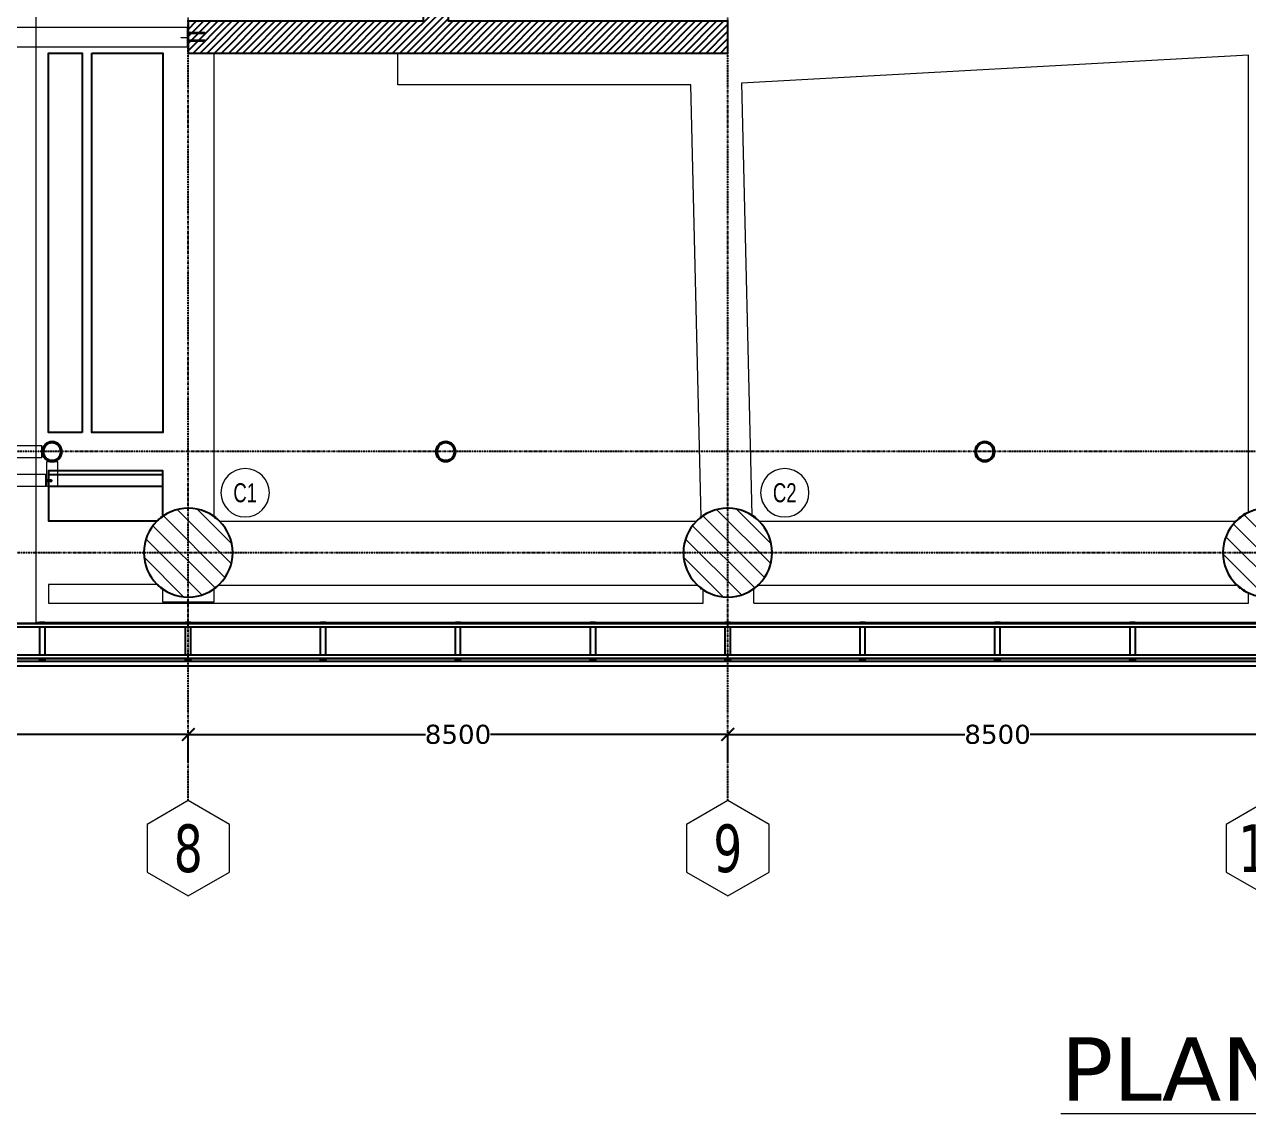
# Model space of a CAD drawing. Header units: millimetres. Extents: x -13767 to 81767, y -11242 to 31862.
# Drawn here: x 5920 to 25203, y -8835 to 8320 of the extents above; entities that cross this region are included whole.
import ezdxf
from ezdxf.enums import TextEntityAlignment as Align

# ---------------------------------------------------------------- set-up
doc = ezdxf.new("R2010")
doc.units = ezdxf.units.MM
doc.header["$LTSCALE"] = 0.95
doc.linetypes.add('DXK_LINE_DOT3', pattern=[5.9187, 2.979, -0.9799, 0.9799, -0.9799])
for name, color, linetype, lineweight in [('0-1', 250, 'Continuous', 5), ('E_B_PLACA-1', 10, 'Continuous', 25), ('E_B_PLACA-2', 31, 'Continuous', 25), ('E_COLUMNAS', 1, 'Continuous', 18), ('E_COLUMNAS-2', 1, 'Continuous', 25), ('E_COLUMNAS-4', 1, 'Continuous', 35), ('E_TEXTO', 3, 'Continuous', 9), ('E_VIGAS', 5, 'Continuous', 9), ('E_VIGAS-1', 6, 'Continuous', 25), ('E_VIGAS-2', 10, 'Continuous', 25), ('HCB-TEXT-H1', 6, 'Continuous', 18), ('HCB_EJES', 1, 'DXK_LINE_DOT3', 9), ('HCB_VIGAS', 4, 'Continuous', 15), ('S-COLS-HDLN-1', 1, 'Continuous', 35)]:
    doc.layers.add(name, color=color, linetype=linetype, lineweight=lineweight)
for name, color, linetype in [('COTAS', 8, 'Continuous'), ('HCB-ACH_PANT', 253, 'Continuous'), ('HCB-EJES', 1, 'Continuous'), ('HCB-PLATINAS', 5, 'Continuous'), ('HCB-ROTULOS', 2, 'Continuous'), ('HCB_PANTALLAS', 6, 'Continuous'), ('P-PLATINA', 6, 'Continuous')]:
    doc.layers.add(name, color=color, linetype=linetype)
doc.styles.add('Arial Narrow', font='', dxfattribs={"width": 0.85, "height": 0.3})
doc.styles.add('VERDANA', font='verdana.ttf')
doc.styles.get('Arial Narrow').set_extended_font_data('Arial Narrow')
doc.dimstyles.new('1.125', dxfattribs={"dimscale": 0, "dimtxt": 300, "dimasz": 200, "dimexe": 4, "dimexo": 4, "dimgap": 15, "dimtad": 0, "dimdec": 0, "dimzin": 4, "dimdsep": 46, "dimtxsty": 'VERDANA', "dimblk": 'ARCHTICK', "dimcen": -10, "dimclrd": 256, "dimclrt": 3, "dimadec": 0, "dimazin": 0, "dimtfac": 1, "dimtdec": 0, "dimtmove": 2, "dimatfit": 0, "dimldrblk": 'OBLIQUE', "dimfxl": 0.05, "dimtolj": 1, "dimtzin": 0, "dimarcsym": 0})

# ---------------------------------------------------------------- blocks, each defined once
blk = doc.blocks.new('EST_SFM_VIGA-METALICA-SECCION-C - EST_SFM_VIGA-METALICA-UPN100-1527742-_26_00m_N_E_-NIVEL-7 DOC')
at = {"layer": 'E_VIGAS-2'}
for p, q in [((29.794, 0.018), (-30.577, 0.018)), ((-30.577, -0.032), (29.794, -0.032))]:
    blk.add_line(p, q, dxfattribs=at)
blk = doc.blocks.new('EST_SFM_VIGA-METALICA-SECCION-C - EST_SFM_VIGA-METALICA-UPN100-1527772-_26_00m_N_E_-NIVEL-7 DOC')
at = {"layer": 'E_VIGAS-2'}
for p, q in [((34.942, 0.032), (-34.929, 0.032)), ((-34.929, -0.018), (34.942, -0.018))]:
    blk.add_line(p, q, dxfattribs=at)
blk = doc.blocks.new('EST_SFM_VIGA-METALICA-SECCION-C - EST_SFM_VIGA-METALICA-UPN160-1608463-_26_00m_N_E_-NIVEL-7 DOC')
at = {"layer": 'E_VIGAS-1'}
for p, q in [((30.104, 0.047), (-30.267, 0.047)), ((-30.272, -0.018), (30.11, -0.018))]:
    blk.add_line(p, q, dxfattribs=at)
blk = doc.blocks.new('DCTIB_CNI_EST_MOD-1A-FAC_0001_rvt-1-_26_00m_N_E_-NIVEL-7 DOC')
at = {"layer": 'E_B_PLACA-1'}
for p, q in [((-70.348, 139.545), (-9.976, 139.545)), ((-5.177, 138.995), (-75.147, 138.995))]:
    blk.add_line(p, q, dxfattribs=at)
at = {"layer": 'E_B_PLACA-2'}
for p, q in [((-9.976, 139.545), (-70.348, 139.545)), ((-75.147, 138.995), (-5.177, 138.995))]:
    blk.add_line(p, q, dxfattribs=at)
at = {"layer": 'E_VIGAS-1'}
for p, q in [((-68.003, 139.567), (-67.921, 139.567)), ((-68.003, 139.567), (-68.003, 139.545)), ((-67.921, 139.567), (-67.921, 139.545)), ((-65.703, 139.567), (-65.621, 139.567)), ((-65.703, 139.545), (-65.703, 139.567)), ((-65.621, 139.545), (-65.621, 139.567)), ((-63.578, 139.567), (-63.496, 139.567)), ((-63.578, 139.545), (-63.578, 139.567)), ((-63.496, 139.545), (-63.496, 139.567)), ((-61.453, 139.567), (-61.371, 139.567)), ((-61.453, 139.545), (-61.453, 139.567)), ((-61.371, 139.545), (-61.371, 139.567)), ((-59.328, 139.567), (-59.246, 139.567)), ((-59.328, 139.567), (-59.328, 139.545)), ((-59.246, 139.567), (-59.246, 139.545)), ((-57.203, 139.567), (-57.121, 139.567)), ((-57.203, 139.545), (-57.203, 139.567)), ((-57.121, 139.545), (-57.121, 139.567)), ((-55.078, 139.567), (-54.996, 139.567)), ((-55.078, 139.545), (-55.078, 139.567)), ((-54.996, 139.545), (-54.996, 139.567)), ((-52.953, 139.567), (-52.871, 139.567)), ((-52.953, 139.545), (-52.953, 139.567)), ((-52.871, 139.545), (-52.871, 139.567)), ((-50.828, 139.567), (-50.746, 139.567)), ((-50.828, 139.567), (-50.828, 139.545)), ((-50.746, 139.567), (-50.746, 139.545)), ((-68.003, 138.995), (-68.003, 138.967)), ((-68.003, 138.967), (-67.921, 138.967)), ((-68.003, 138.966), (-68.003, 138.967)), ((-67.975, 138.966), (-68.003, 138.966)), ((-67.965, 138.961), (-67.965, 138.966)), ((-67.965, 138.947), (-67.965, 138.961)), ((-67.96, 138.966), (-67.96, 138.961)), ((-67.96, 138.961), (-67.96, 138.947)), ((-67.921, 138.966), (-67.949, 138.966)), ((-67.921, 138.995), (-67.921, 138.967)), ((-67.921, 138.967), (-67.921, 138.966)), ((-65.703, 138.967), (-65.703, 138.995)), ((-65.703, 138.966), (-65.703, 138.967)), ((-65.703, 138.967), (-65.621, 138.967)), ((-65.675, 138.966), (-65.703, 138.966)), ((-65.665, 138.961), (-65.665, 138.966)), ((-65.665, 138.947), (-65.665, 138.961)), ((-65.66, 138.966), (-65.66, 138.961)), ((-65.66, 138.961), (-65.66, 138.947)), ((-65.621, 138.966), (-65.649, 138.966)), ((-65.621, 138.967), (-65.621, 138.995)), ((-65.621, 138.967), (-65.621, 138.966)), ((-63.578, 138.967), (-63.578, 138.995)), ((-63.578, 138.966), (-63.578, 138.967)), ((-63.578, 138.967), (-63.496, 138.967)), ((-63.55, 138.966), (-63.578, 138.966)), ((-63.54, 138.961), (-63.54, 138.966)), ((-63.54, 138.947), (-63.54, 138.961)), ((-63.535, 138.966), (-63.535, 138.961)), ((-63.535, 138.961), (-63.535, 138.947)), ((-63.496, 138.966), (-63.524, 138.966)), ((-63.496, 138.967), (-63.496, 138.995)), ((-63.496, 138.967), (-63.496, 138.966)), ((-61.453, 138.967), (-61.453, 138.995)), ((-61.453, 138.966), (-61.453, 138.967)), ((-61.453, 138.967), (-61.371, 138.967)), ((-61.425, 138.966), (-61.453, 138.966)), ((-61.415, 138.961), (-61.415, 138.966)), ((-61.415, 138.947), (-61.415, 138.961)), ((-61.41, 138.966), (-61.41, 138.961)), ((-61.41, 138.961), (-61.41, 138.947)), ((-61.371, 138.966), (-61.399, 138.966)), ((-61.371, 138.967), (-61.371, 138.995)), ((-61.371, 138.967), (-61.371, 138.966)), ((-59.328, 138.995), (-59.328, 138.967)), ((-59.328, 138.967), (-59.246, 138.967)), ((-59.328, 138.966), (-59.328, 138.967)), ((-59.3, 138.966), (-59.328, 138.966)), ((-59.29, 138.961), (-59.29, 138.966)), ((-59.29, 138.947), (-59.29, 138.961)), ((-59.285, 138.966), (-59.285, 138.961)), ((-59.285, 138.961), (-59.285, 138.947)), ((-59.246, 138.966), (-59.274, 138.966)), ((-59.246, 138.995), (-59.246, 138.967)), ((-59.246, 138.967), (-59.246, 138.966)), ((-57.203, 138.967), (-57.203, 138.995)), ((-57.203, 138.966), (-57.203, 138.967)), ((-57.203, 138.967), (-57.121, 138.967)), ((-57.176, 138.966), (-57.203, 138.966)), ((-57.165, 138.961), (-57.165, 138.966)), ((-57.165, 138.947), (-57.165, 138.961)), ((-57.16, 138.966), (-57.16, 138.961)), ((-57.16, 138.961), (-57.16, 138.947)), ((-57.121, 138.966), (-57.149, 138.966)), ((-57.121, 138.967), (-57.121, 138.995)), ((-57.121, 138.967), (-57.121, 138.966)), ((-55.078, 138.967), (-55.078, 138.995)), ((-55.078, 138.966), (-55.078, 138.967)), ((-55.078, 138.967), (-54.996, 138.967)), ((-55.05, 138.966), (-55.078, 138.966)), ((-55.04, 138.961), (-55.04, 138.966)), ((-55.04, 138.947), (-55.04, 138.961)), ((-55.035, 138.966), (-55.035, 138.961)), ((-55.035, 138.961), (-55.035, 138.947)), ((-54.996, 138.966), (-55.024, 138.966)), ((-54.996, 138.967), (-54.996, 138.995)), ((-54.996, 138.967), (-54.996, 138.966)), ((-52.953, 138.967), (-52.953, 138.995)), ((-52.953, 138.966), (-52.953, 138.967)), ((-52.953, 138.967), (-52.871, 138.967)), ((-52.925, 138.966), (-52.953, 138.966)), ((-52.915, 138.961), (-52.915, 138.966)), ((-52.915, 138.947), (-52.915, 138.961)), ((-52.91, 138.966), (-52.91, 138.961)), ((-52.91, 138.961), (-52.91, 138.947)), ((-52.871, 138.966), (-52.899, 138.966)), ((-52.871, 138.967), (-52.871, 138.995)), ((-52.871, 138.967), (-52.871, 138.966)), ((-50.828, 138.995), (-50.828, 138.967)), ((-50.828, 138.967), (-50.746, 138.967)), ((-50.828, 138.966), (-50.828, 138.967)), ((-50.8, 138.966), (-50.828, 138.966)), ((-50.79, 138.961), (-50.79, 138.966)), ((-50.79, 138.947), (-50.79, 138.961)), ((-50.785, 138.966), (-50.785, 138.961)), ((-50.785, 138.961), (-50.785, 138.947)), ((-50.746, 138.966), (-50.774, 138.966)), ((-50.746, 138.995), (-50.746, 138.967)), ((-50.746, 138.967), (-50.746, 138.966))]:
    blk.add_line(p, q, dxfattribs=at)
for points, knots in [([(-67.965, 138.961), (-67.965, 138.962), (-67.965, 138.963), (-67.967, 138.965), (-67.968, 138.965), (-67.97, 138.966), (-67.971, 138.966), (-67.972, 138.966), (-67.974, 138.966), (-67.975, 138.966)], [0, 0, 0, 0, 0.285714, 0.428571, 0.571429, 0.678571, 0.732143, 0.785714, 1, 1, 1, 1]), ([(-67.975, 138.966), (-67.974, 138.966), (-67.973, 138.966), (-67.97, 138.966), (-67.968, 138.965), (-67.966, 138.964), (-67.965, 138.963), (-67.965, 138.962), (-67.965, 138.961)], [0, 0, 0, 0, 0.142857, 0.285714, 0.428571, 0.571429, 0.785714, 1, 1, 1, 1]), ([(-67.96, 138.961), (-67.96, 138.962), (-67.959, 138.963), (-67.958, 138.965), (-67.956, 138.965), (-67.955, 138.966), (-67.954, 138.966), (-67.952, 138.966), (-67.95, 138.966), (-67.949, 138.966)], [0, 0, 0, 0, 0.285714, 0.428571, 0.571429, 0.678571, 0.732143, 0.785714, 1, 1, 1, 1]), ([(-67.949, 138.966), (-67.95, 138.966), (-67.951, 138.966), (-67.954, 138.966), (-67.956, 138.965), (-67.958, 138.964), (-67.959, 138.963), (-67.96, 138.962), (-67.96, 138.961)], [0, 0, 0, 0, 0.142857, 0.285714, 0.428571, 0.571429, 0.785714, 1, 1, 1, 1]), ([(-65.675, 138.966), (-65.674, 138.966), (-65.673, 138.966), (-65.67, 138.966), (-65.668, 138.965), (-65.666, 138.964), (-65.665, 138.963), (-65.665, 138.962), (-65.665, 138.961)], [0, 0, 0, 0, 0.142857, 0.285714, 0.428571, 0.571429, 0.785714, 1, 1, 1, 1]), ([(-65.665, 138.961), (-65.665, 138.962), (-65.665, 138.963), (-65.667, 138.965), (-65.668, 138.965), (-65.67, 138.966), (-65.671, 138.966), (-65.672, 138.966), (-65.674, 138.966), (-65.675, 138.966)], [0, 0, 0, 0, 0.285714, 0.428571, 0.571429, 0.678571, 0.732143, 0.785714, 1, 1, 1, 1]), ([(-65.649, 138.966), (-65.65, 138.966), (-65.651, 138.966), (-65.654, 138.966), (-65.656, 138.965), (-65.658, 138.964), (-65.659, 138.963), (-65.66, 138.962), (-65.66, 138.961)], [0, 0, 0, 0, 0.142857, 0.285714, 0.428571, 0.571429, 0.785714, 1, 1, 1, 1]), ([(-65.66, 138.961), (-65.66, 138.962), (-65.659, 138.963), (-65.658, 138.965), (-65.656, 138.965), (-65.655, 138.966), (-65.654, 138.966), (-65.652, 138.966), (-65.65, 138.966), (-65.649, 138.966)], [0, 0, 0, 0, 0.285714, 0.428571, 0.571429, 0.678571, 0.732143, 0.785714, 1, 1, 1, 1]), ([(-63.55, 138.966), (-63.549, 138.966), (-63.548, 138.966), (-63.545, 138.966), (-63.543, 138.965), (-63.541, 138.964), (-63.54, 138.963), (-63.54, 138.962), (-63.54, 138.961)], [0, 0, 0, 0, 0.142857, 0.285714, 0.428571, 0.571429, 0.785714, 1, 1, 1, 1]), ([(-63.54, 138.961), (-63.54, 138.962), (-63.54, 138.963), (-63.542, 138.965), (-63.543, 138.965), (-63.545, 138.966), (-63.546, 138.966), (-63.547, 138.966), (-63.549, 138.966), (-63.55, 138.966)], [0, 0, 0, 0, 0.285714, 0.428571, 0.571429, 0.678571, 0.732143, 0.785714, 1, 1, 1, 1]), ([(-63.524, 138.966), (-63.525, 138.966), (-63.526, 138.966), (-63.529, 138.966), (-63.531, 138.965), (-63.533, 138.964), (-63.534, 138.963), (-63.535, 138.962), (-63.535, 138.961)], [0, 0, 0, 0, 0.142857, 0.285714, 0.428571, 0.571429, 0.785714, 1, 1, 1, 1]), ([(-63.535, 138.961), (-63.535, 138.962), (-63.534, 138.963), (-63.533, 138.965), (-63.531, 138.965), (-63.53, 138.966), (-63.529, 138.966), (-63.527, 138.966), (-63.525, 138.966), (-63.524, 138.966)], [0, 0, 0, 0, 0.285714, 0.428571, 0.571429, 0.678571, 0.732143, 0.785714, 1, 1, 1, 1]), ([(-61.425, 138.966), (-61.424, 138.966), (-61.423, 138.966), (-61.42, 138.966), (-61.418, 138.965), (-61.416, 138.964), (-61.415, 138.963), (-61.415, 138.962), (-61.415, 138.961)], [0, 0, 0, 0, 0.142857, 0.285714, 0.428571, 0.571429, 0.785714, 1, 1, 1, 1]), ([(-61.415, 138.961), (-61.415, 138.962), (-61.415, 138.963), (-61.417, 138.965), (-61.418, 138.965), (-61.42, 138.966), (-61.421, 138.966), (-61.422, 138.966), (-61.424, 138.966), (-61.425, 138.966)], [0, 0, 0, 0, 0.285714, 0.428571, 0.571429, 0.678571, 0.732143, 0.785714, 1, 1, 1, 1]), ([(-61.399, 138.966), (-61.4, 138.966), (-61.401, 138.966), (-61.404, 138.966), (-61.406, 138.965), (-61.408, 138.964), (-61.409, 138.963), (-61.41, 138.962), (-61.41, 138.961)], [0, 0, 0, 0, 0.142857, 0.285714, 0.428571, 0.571429, 0.785714, 1, 1, 1, 1]), ([(-61.41, 138.961), (-61.41, 138.962), (-61.409, 138.963), (-61.408, 138.965), (-61.406, 138.965), (-61.405, 138.966), (-61.404, 138.966), (-61.402, 138.966), (-61.4, 138.966), (-61.399, 138.966)], [0, 0, 0, 0, 0.285714, 0.428571, 0.571429, 0.678571, 0.732143, 0.785714, 1, 1, 1, 1]), ([(-59.29, 138.961), (-59.29, 138.962), (-59.29, 138.963), (-59.292, 138.965), (-59.293, 138.965), (-59.295, 138.966), (-59.296, 138.966), (-59.297, 138.966), (-59.299, 138.966), (-59.3, 138.966)], [0, 0, 0, 0, 0.285714, 0.428571, 0.571429, 0.678571, 0.732143, 0.785714, 1, 1, 1, 1]), ([(-59.3, 138.966), (-59.299, 138.966), (-59.298, 138.966), (-59.295, 138.966), (-59.293, 138.965), (-59.291, 138.964), (-59.29, 138.963), (-59.29, 138.962), (-59.29, 138.961)], [0, 0, 0, 0, 0.142857, 0.285714, 0.428571, 0.571429, 0.785714, 1, 1, 1, 1]), ([(-59.285, 138.961), (-59.285, 138.962), (-59.284, 138.963), (-59.283, 138.965), (-59.281, 138.965), (-59.28, 138.966), (-59.279, 138.966), (-59.277, 138.966), (-59.275, 138.966), (-59.274, 138.966)], [0, 0, 0, 0, 0.285714, 0.428571, 0.571429, 0.678571, 0.732143, 0.785714, 1, 1, 1, 1]), ([(-59.274, 138.966), (-59.275, 138.966), (-59.276, 138.966), (-59.279, 138.966), (-59.281, 138.965), (-59.283, 138.964), (-59.284, 138.963), (-59.285, 138.962), (-59.285, 138.961)], [0, 0, 0, 0, 0.142857, 0.285714, 0.428571, 0.571429, 0.785714, 1, 1, 1, 1]), ([(-57.176, 138.966), (-57.175, 138.966), (-57.173, 138.966), (-57.171, 138.966), (-57.168, 138.965), (-57.167, 138.964), (-57.165, 138.963), (-57.165, 138.962), (-57.165, 138.961)], [0, 0, 0, 0, 0.142857, 0.285714, 0.428571, 0.571429, 0.785714, 1, 1, 1, 1]), ([(-57.165, 138.961), (-57.165, 138.962), (-57.165, 138.963), (-57.167, 138.965), (-57.168, 138.965), (-57.17, 138.966), (-57.171, 138.966), (-57.173, 138.966), (-57.174, 138.966), (-57.176, 138.966)], [0, 0, 0, 0, 0.285714, 0.428571, 0.571429, 0.678571, 0.732143, 0.785714, 1, 1, 1, 1]), ([(-57.149, 138.966), (-57.15, 138.966), (-57.152, 138.966), (-57.154, 138.966), (-57.156, 138.965), (-57.158, 138.964), (-57.16, 138.963), (-57.16, 138.962), (-57.16, 138.961)], [0, 0, 0, 0, 0.142857, 0.285714, 0.428571, 0.571429, 0.785714, 1, 1, 1, 1]), ([(-57.16, 138.961), (-57.16, 138.962), (-57.159, 138.963), (-57.158, 138.965), (-57.156, 138.965), (-57.155, 138.966), (-57.154, 138.966), (-57.152, 138.966), (-57.15, 138.966), (-57.149, 138.966)], [0, 0, 0, 0, 0.285714, 0.428571, 0.571429, 0.678571, 0.732143, 0.785714, 1, 1, 1, 1]), ([(-55.05, 138.966), (-55.049, 138.966), (-55.048, 138.966), (-55.045, 138.966), (-55.043, 138.965), (-55.041, 138.964), (-55.04, 138.963), (-55.04, 138.962), (-55.04, 138.961)], [0, 0, 0, 0, 0.142857, 0.285714, 0.428571, 0.571429, 0.785714, 1, 1, 1, 1]), ([(-55.04, 138.961), (-55.04, 138.962), (-55.04, 138.963), (-55.042, 138.965), (-55.043, 138.965), (-55.045, 138.966), (-55.046, 138.966), (-55.047, 138.966), (-55.049, 138.966), (-55.05, 138.966)], [0, 0, 0, 0, 0.285714, 0.428571, 0.571429, 0.678571, 0.732143, 0.785714, 1, 1, 1, 1]), ([(-55.024, 138.966), (-55.025, 138.966), (-55.026, 138.966), (-55.029, 138.966), (-55.031, 138.965), (-55.033, 138.964), (-55.034, 138.963), (-55.035, 138.962), (-55.035, 138.961)], [0, 0, 0, 0, 0.142857, 0.285714, 0.428571, 0.571429, 0.785714, 1, 1, 1, 1]), ([(-55.035, 138.961), (-55.035, 138.962), (-55.034, 138.963), (-55.033, 138.965), (-55.031, 138.965), (-55.03, 138.966), (-55.029, 138.966), (-55.027, 138.966), (-55.025, 138.966), (-55.024, 138.966)], [0, 0, 0, 0, 0.285714, 0.428571, 0.571429, 0.678571, 0.732143, 0.785714, 1, 1, 1, 1]), ([(-52.925, 138.966), (-52.924, 138.966), (-52.923, 138.966), (-52.92, 138.966), (-52.918, 138.965), (-52.916, 138.964), (-52.915, 138.963), (-52.915, 138.962), (-52.915, 138.961)], [0, 0, 0, 0, 0.142857, 0.285714, 0.428571, 0.571429, 0.785714, 1, 1, 1, 1]), ([(-52.915, 138.961), (-52.915, 138.962), (-52.915, 138.963), (-52.917, 138.965), (-52.918, 138.965), (-52.92, 138.966), (-52.921, 138.966), (-52.922, 138.966), (-52.924, 138.966), (-52.925, 138.966)], [0, 0, 0, 0, 0.285714, 0.428571, 0.571429, 0.678571, 0.732143, 0.785714, 1, 1, 1, 1]), ([(-52.899, 138.966), (-52.9, 138.966), (-52.901, 138.966), (-52.904, 138.966), (-52.906, 138.965), (-52.908, 138.964), (-52.909, 138.963), (-52.91, 138.962), (-52.91, 138.961)], [0, 0, 0, 0, 0.142857, 0.285714, 0.428571, 0.571429, 0.785714, 1, 1, 1, 1]), ([(-52.91, 138.961), (-52.91, 138.962), (-52.909, 138.963), (-52.908, 138.965), (-52.906, 138.965), (-52.905, 138.966), (-52.904, 138.966), (-52.902, 138.966), (-52.9, 138.966), (-52.899, 138.966)], [0, 0, 0, 0, 0.285714, 0.428571, 0.571429, 0.678571, 0.732143, 0.785714, 1, 1, 1, 1]), ([(-50.79, 138.961), (-50.79, 138.962), (-50.79, 138.963), (-50.792, 138.965), (-50.793, 138.965), (-50.795, 138.966), (-50.796, 138.966), (-50.797, 138.966), (-50.799, 138.966), (-50.8, 138.966)], [0, 0, 0, 0, 0.285714, 0.428571, 0.571429, 0.678571, 0.732143, 0.785714, 1, 1, 1, 1]), ([(-50.8, 138.966), (-50.799, 138.966), (-50.798, 138.966), (-50.795, 138.966), (-50.793, 138.965), (-50.791, 138.964), (-50.79, 138.963), (-50.79, 138.962), (-50.79, 138.961)], [0, 0, 0, 0, 0.142857, 0.285714, 0.428571, 0.571429, 0.785714, 1, 1, 1, 1]), ([(-50.785, 138.961), (-50.785, 138.962), (-50.784, 138.963), (-50.783, 138.965), (-50.781, 138.965), (-50.78, 138.966), (-50.779, 138.966), (-50.777, 138.966), (-50.775, 138.966), (-50.774, 138.966)], [0, 0, 0, 0, 0.285714, 0.428571, 0.571429, 0.678571, 0.732143, 0.785714, 1, 1, 1, 1]), ([(-50.774, 138.966), (-50.775, 138.966), (-50.776, 138.966), (-50.779, 138.966), (-50.781, 138.965), (-50.783, 138.964), (-50.784, 138.963), (-50.785, 138.962), (-50.785, 138.961)], [0, 0, 0, 0, 0.142857, 0.285714, 0.428571, 0.571429, 0.785714, 1, 1, 1, 1])]:
    blk.add_open_spline(points, degree=3, knots=knots, dxfattribs=at)
at = {"layer": 'E_VIGAS-2'}
for p, q in [((-68.003, 139.495), (-68.003, 139.045)), ((-67.921, 139.495), (-67.921, 139.045)), ((-65.703, 139.045), (-65.703, 139.495)), ((-65.621, 139.045), (-65.621, 139.495)), ((-63.578, 139.045), (-63.578, 139.495)), ((-63.496, 139.045), (-63.496, 139.495)), ((-61.453, 139.045), (-61.453, 139.495)), ((-61.371, 139.045), (-61.371, 139.495)), ((-59.328, 139.495), (-59.328, 139.045)), ((-59.246, 139.495), (-59.246, 139.045)), ((-57.203, 139.045), (-57.203, 139.495)), ((-57.121, 139.045), (-57.121, 139.495)), ((-55.078, 139.045), (-55.078, 139.495)), ((-54.996, 139.045), (-54.996, 139.495)), ((-52.953, 139.045), (-52.953, 139.495)), ((-52.871, 139.045), (-52.871, 139.495)), ((-50.828, 139.495), (-50.828, 139.045)), ((-50.746, 139.495), (-50.746, 139.045))]:
    blk.add_line(p, q, dxfattribs=at)
at = {"layer": 'E_VIGAS-1'}
for name, p in [('EST_SFM_VIGA-METALICA-SECCION-C - EST_SFM_VIGA-METALICA-UPN100-1527742-_26_00m_N_E_-NIVEL-7 DOC', (-39.77, 139.527)), ('EST_SFM_VIGA-METALICA-SECCION-C - EST_SFM_VIGA-METALICA-UPN100-1527772-_26_00m_N_E_-NIVEL-7 DOC', (-40.169, 139.013)), ('EST_SFM_VIGA-METALICA-SECCION-C - EST_SFM_VIGA-METALICA-UPN160-1608463-_26_00m_N_E_-NIVEL-7 DOC', (-40.081, 138.9))]:
    blk.add_blockref(name, p, dxfattribs=at)
blk = doc.blocks.new('EST_SCM_COLUMNA-SECCION-CIRCULAR - EST_SCM_COLUMNA-CONCRETO-CIRCULAR_Ø_140cm-1247706-_26_00m_N_E_-NIVEL-7 DOC')
at = {"layer": 'E_COLUMNAS'}
h = blk.add_hatch(dxfattribs=at)
h.set_pattern_fill('FP_4', color=256, style=0, pattern_type=2)
h.set_pattern_definition([(135, (65.662, -140.662), (-0.15909903, -0.15909903), [])])
h.paths.add_polyline_path([(0, -0.7), (0.091, -0.694), (0.181, -0.676), (0.268, -0.647), (0.35, -0.606), (0.426, -0.555), (0.495, -0.495), (0.555, -0.426), (0.606, -0.35), (0.647, -0.268), (0.676, -0.181), (0.694, -0.09), (0.7, 0), (0.694, 0.091), (0.675, 0.185), (0.645, 0.271), (0.603, 0.354), (0.551, 0.431), (0.489, 0.5), (0.426, 0.555), (0.339, 0.612), (0.255, 0.651), (0.169, 0.679), (0.079, 0.695), (0, 0.7), (-0.091, 0.694), (-0.181, 0.676), (-0.268, 0.647), (-0.35, 0.606), (-0.426, 0.555), (-0.495, 0.495), (-0.555, 0.426), (-0.606, 0.35), (-0.647, 0.268), (-0.676, 0.181), (-0.694, 0.091), (-0.7, 0), (-0.694, -0.093), (-0.675, -0.183), (-0.645, -0.271), (-0.603, -0.354), (-0.551, -0.431), (-0.489, -0.5), (-0.426, -0.555), (-0.35, -0.606), (-0.255, -0.651), (-0.169, -0.679), (-0.091, -0.694)])
at = {"layer": 'E_COLUMNAS-2'}
for start, end in [(360, 180), (180, 360)]:
    blk.add_arc((0, 0), 0.7, start, end, dxfattribs=at)
blk = doc.blocks.new('EST_SCM_COLUMNA-SECCION-CIRCULAR - EST_SCM_COLUMNA-CONCRETO-CIRCULAR_Ø_140cm-V9-_26_00m_N_E_-NIVEL-7 DOC')
at = {"layer": 'E_COLUMNAS'}
h = blk.add_hatch(dxfattribs=at)
h.set_pattern_fill('FP_6', color=256, style=0, pattern_type=2)
h.set_pattern_definition([(135, (48.662, -140.662), (-0.15909903, -0.15909903), [])])
h.paths.add_polyline_path([(0, -0.7), (0.091, -0.694), (0.181, -0.676), (0.268, -0.647), (0.35, -0.606), (0.426, -0.555), (0.495, -0.495), (0.555, -0.426), (0.606, -0.35), (0.647, -0.268), (0.676, -0.181), (0.694, -0.09), (0.7, 0), (0.694, 0.091), (0.675, 0.183), (0.645, 0.271), (0.603, 0.354), (0.551, 0.431), (0.485, 0.503), (0.426, 0.555), (0.339, 0.612), (0.259, 0.65), (0.169, 0.679), (0.079, 0.695), (0, 0.7), (-0.091, 0.694), (-0.181, 0.676), (-0.268, 0.647), (-0.35, 0.606), (-0.426, 0.555), (-0.495, 0.495), (-0.555, 0.426), (-0.606, 0.35), (-0.647, 0.268), (-0.676, 0.181), (-0.694, 0.091), (-0.7, 0), (-0.694, -0.093), (-0.675, -0.183), (-0.645, -0.271), (-0.603, -0.354), (-0.551, -0.431), (-0.485, -0.503), (-0.426, -0.555), (-0.347, -0.608), (-0.265, -0.648), (-0.179, -0.677), (-0.091, -0.694)])
at = {"layer": 'E_COLUMNAS-2'}
for start, end in [(360, 180), (180, 360)]:
    blk.add_arc((0, 0), 0.7, start, end, dxfattribs=at)
blk = doc.blocks.new('EST_SCM_COLUMNA-METALICA-SECCION-CIRCULAR - EST_SCM_COLUMNA-TUBULAR-CIRCULAR_PTEØ_12__e_10_3mm-2692969-_26_00m_N_E_-NIVEL-7 DOC')
at = {"layer": 'S-COLS-HDLN-1'}
for radius, start, end in [(0.152, 0, 180), (0.152, 180, 0), (0.142, 0, 180), (0.142, 180, 0)]:
    blk.add_arc((0, 0), radius, start, end, dxfattribs=at)
blk = doc.blocks.new('_ArchTick')
at = {"color": 0, "linetype": 'ByBlock', "const_width": 0.15}
blk.add_lwpolyline([(-0.5, -0.5), (0.5, 0.5)], dxfattribs=at)
blk = doc.blocks.new('*D129')
at = {"layer": 'COTAS', "color": 0, "lineweight": -2, "transparency": 16777216}
for p, q in [((0, -3282), (0, -2860)), ((8500, -3282), (8500, -2860))]:
    blk.add_line(p, q, dxfattribs=at)
at = {"layer": 'COTAS', "lineweight": -2, "transparency": 16777216}
for p, q in [((0, -2864), (3736, -2864)), ((8500, -2864), (4764, -2864))]:
    blk.add_line(p, q, dxfattribs=at)
at = {"layer": 'Defpoints', "color": 0, "transparency": 16777216}
for p in [(0, -2864), (0, -3286), (8500, -3286)]:
    blk.add_point(p, dxfattribs=at)
at = {"layer": 'COTAS', "lineweight": -2, "transparency": 16777216, "xscale": 200, "yscale": 200, "zscale": 200, "rotation": 180}
blk.add_blockref('_ArchTick', (0, -2864), dxfattribs=at)
at = {"layer": 'COTAS', "lineweight": -2, "transparency": 16777216, "xscale": 200, "yscale": 200, "zscale": 200}
blk.add_blockref('_ArchTick', (8500, -2864), dxfattribs=at)
at = {"layer": 'COTAS', "color": 3, "transparency": 16777216, "insert": (4250, -2864), "char_height": 300, "attachment_point": 5, "style": 'VERDANA'}
blk.add_mtext('\\A1;8500', dxfattribs=at)
blk = doc.blocks.new('_Oblique')
at = {"color": 0, "linetype": 'ByBlock', "lineweight": -2}
blk.add_line((-0.5, -0.5), (0.5, 0.5), dxfattribs=at)
blk = doc.blocks.new('*D130')
at = {"layer": 'COTAS', "color": 0, "lineweight": -2, "transparency": 16777216}
for p, q in [((8500, -3282), (8500, -2860)), ((17000, -3282), (17000, -2860))]:
    blk.add_line(p, q, dxfattribs=at)
at = {"layer": 'COTAS', "lineweight": -2, "transparency": 16777216}
for p, q in [((8500, -2864), (12236, -2864)), ((17000, -2864), (13264, -2864))]:
    blk.add_line(p, q, dxfattribs=at)
at = {"layer": 'Defpoints', "color": 0, "transparency": 16777216}
for p in [(8500, -2864), (8500, -3286), (17000, -3286)]:
    blk.add_point(p, dxfattribs=at)
at = {"layer": 'COTAS', "lineweight": -2, "transparency": 16777216, "xscale": 200, "yscale": 200, "zscale": 200, "rotation": 180}
blk.add_blockref('_ArchTick', (8500, -2864), dxfattribs=at)
at = {"layer": 'COTAS', "lineweight": -2, "transparency": 16777216, "xscale": 200, "yscale": 200, "zscale": 200}
blk.add_blockref('_ArchTick', (17000, -2864), dxfattribs=at)
at = {"layer": 'COTAS', "color": 3, "transparency": 16777216, "insert": (12750, -2864), "char_height": 300, "attachment_point": 5, "style": 'VERDANA'}
blk.add_mtext('\\A1;8500', dxfattribs=at)
blk = doc.blocks.new('*D131')
at = {"layer": 'COTAS', "color": 0, "lineweight": -2, "transparency": 16777216}
for p, q in [((17000, -3282), (17000, -2860)), ((25500, -3282), (25500, -2860))]:
    blk.add_line(p, q, dxfattribs=at)
at = {"layer": 'COTAS', "lineweight": -2, "transparency": 16777216}
for p, q in [((17000, -2864), (20736, -2864)), ((25500, -2864), (21764, -2864))]:
    blk.add_line(p, q, dxfattribs=at)
at = {"layer": 'Defpoints', "color": 0, "transparency": 16777216}
for p in [(17000, -2864), (17000, -3286), (25500, -3286)]:
    blk.add_point(p, dxfattribs=at)
at = {"layer": 'COTAS', "lineweight": -2, "transparency": 16777216, "xscale": 200, "yscale": 200, "zscale": 200, "rotation": 180}
blk.add_blockref('_ArchTick', (17000, -2864), dxfattribs=at)
at = {"layer": 'COTAS', "lineweight": -2, "transparency": 16777216, "xscale": 200, "yscale": 200, "zscale": 200}
blk.add_blockref('_ArchTick', (25500, -2864), dxfattribs=at)
at = {"layer": 'COTAS', "color": 3, "transparency": 16777216, "insert": (21250, -2864), "char_height": 300, "attachment_point": 5, "style": 'VERDANA'}
blk.add_mtext('\\A1;8500', dxfattribs=at)
blk = doc.blocks.new('CNI_TAG COLUMNAS CONCRETO MARCA - CNI_COLUMNA CONCRETO-582370-PLANTA TIPO PISO 18 A PISO 23')
at = {"layer": 'E_TEXTO'}
for start, end in [(360, 180), (180, 360)]:
    blk.add_arc((0.00026, -0.00015), 0.00254, start, end, dxfattribs=at)

msp = doc.modelspace()

# ---------------------------------------------------------------- hatches: boundary and pattern name
at = {"layer": 'E_COLUMNAS'}
h = msp.add_hatch(dxfattribs=at)
h.set_pattern_fill('FP_5', color=256, scale=1000, style=0, pattern_type=2)
h.set_pattern_definition([(135, (74162.12, -140662.38), (-159.09903, -159.09903), [])])
h.paths.add_polyline_path([(17000, -700), (17103.4, -691.6), (17189.8, -673.2), (17274.8, -643.3), (17350, -606.2), (17426.2, -555.3), (17495, -494.9), (17555.4, -426.1), (17606.2, -350), (17646.7, -267.8), (17676.2, -181.1), (17694.1, -90.1), (17698, -30.1), (17698, 30.6), (17693.8, 92.6), (17673.8, 188.3), (17645.1, 271.2), (17603.5, 354.2), (17548.5, 434), (17489.9, 499.5), (17426.2, 555.4), (17350, 606.3), (17267.9, 646.8), (17169.6, 678.5), (17082.6, 694.6), (16987.6, 699.2), (16901.5, 692.6), (16809.7, 673.1), (16732.1, 646.8), (16650, 606.3), (16567.6, 549.9), (16505, 495), (16444.7, 426.2), (16393.8, 350), (16353.3, 267.9), (16323.9, 181.2), (16306, 91.4), (16302, 30.2), (16302, -30.5), (16307.2, -97.5), (16324.7, -183.4), (16354.9, -271.1), (16396.6, -354.1), (16448.8, -430.8), (16510.8, -500), (16573.9, -555.3), (16659.6, -610.9), (16732.1, -646.7), (16818.9, -676.1), (16908.7, -694), (16994.1, -699.6)])
at = {"layer": 'HCB-ACH_PANT'}
h = msp.add_hatch(dxfattribs=at)
h.set_pattern_fill('ANSI31', color=256, scale=25)
h.set_pattern_definition([(45, (-21179.38, -55448.74), (-56.1266, 56.1266), [])])
h.paths.add_polyline_path([(8500.2, 8370.2), (8500.2, 7870.2), (17000.2, 7870.2), (17000.2, 8370.2), (12600.2, 8370.2), (12600.2, 17130.2), (17000.2, 17130.2), (17000.2, 17630.2), (8500.2, 17630.2), (8500.2, 17130.2), (12200.2, 17130.2), (12200.2, 8370.2)])

# ---------------------------------------------------------------- linework, layer by layer
at = {"layer": 'E_COLUMNAS-2'}
msp.add_lwpolyline([(17700, 0, 1), (16300, 0, 1)], format="xyb", close=True, dxfattribs=at)
for points in [[(17489.9, 500, 0.0230087), (17441.9, 542.9, 0.0042187), (17432.7, 550.3)], [(25076.6, -557.3, 0.0009261), (25078.6, -558.9, 0.014684), (25112.2, -582.7)]]:
    msp.add_lwpolyline(points, format="xyb", dxfattribs=at)
for centre, start, end in [((17000, 0), 53.66687, 56.12965), ((25500, 0), 123.64742, 127.22476), ((25500, 0), 116.22984, 119.7735), ((8500, 0), 128.26137, 134.41555), ((8500, 0), 124.85104, 126.62352), ((8500, 0), 53.37717, 55.15123), ((8500, 0), 45.58446, 51.73873), ((17000, 0), 128.23867, 134.41613), ((17000, 0), 125.83205, 126.92693), ((25500, 0), 131.07467, 134.41505), ((8500, 0), 225.58445, 231.73864), ((8500, 0), 233.37654, 235.14916), ((8500, 0), 304.84896, 306.62289), ((8500, 0), 308.26128, 314.41554), ((17000, 0), 225.58558, 231.96411), ((17000, 0), 233.91603, 237.05224), ((17000, 0), 306.75463, 307.21884), ((17000, 0), 308.03527, 314.41638), ((25500, 0), 225.58495, 228.92533), ((25500, 0), 240.2265, 243.77016)]:
    msp.add_arc(centre, 700, start, end, dxfattribs=at)
at = {"layer": 'E_VIGAS', "color": 30, "true_color": 0xf26722}
for p, q in [((8901, 7860.2), (8901, 573.7)), ((16500.1, 490), (8999.9, 490)), ((25000.1, 490), (17499.9, 490)), ((8990.9, -510), (16511.1, -510)), ((17411.8, -795.9), (17411.8, -566.1)), ((17490.9, -510), (25011.1, -510)), ((16611.6, -795.9), (16611.6, -582.3))]:
    msp.add_line(p, q, dxfattribs=at)
msp.add_lwpolyline([(6101, 26595.9), (6101.1, -1095.9), (61901.3, -1095.8), (61901.2, 26595.9)], close=True, dxfattribs=at)
for points in [[(16579, 558.5), (16415.4, 7370.1), (12266, 7370.1), (11965.6, 7370.1), (11801, 7370.1), (11801, 7870.1)], [(25201, 632.5), (25201, 7837.5), (17215, 7396.4), (17378.5, 589.5)], [(8011.1, -500), (6301, -500), (6301, -795.9), (16611.6, -795.9)], [(8901, -574.5), (8901, -781.2), (8101, -781.2), (8101, -574.4)], [(17411.8, -795.9), (25201, -795.9), (25201, -632.5)]]:
    msp.add_lwpolyline(points, dxfattribs=at)
at = {"layer": 'E_VIGAS-1', "color": 30, "true_color": 0xf26722}
for p, q in [((6300.1, 1229), (8100.1, 1229)), ((6300.1, 1049), (8100.1, 1049))]:
    msp.add_line(p, q, dxfattribs=at)
for points in [[(6830.3, 1891.4), (6300.1, 1891.4), (6300.1, 7870.1), (6830.3, 7870.1)], [(6980.3, 7870.1), (8100.1, 7870.1), (8100.1, 1891.4), (6980.3, 1891.4)]]:
    msp.add_lwpolyline(points, close=True, dxfattribs=at)
msp.add_lwpolyline([(8100.1, 574.4), (8100.1, 1291.4), (6300.1, 1291.4), (6300.1, 500), (8010.2, 500)], dxfattribs=at)
at = {"layer": 'HCB-EJES', "linetype": 'DXK_LINE_DOT3'}
for p, q in [((8499.9, -3906.8), (8499.9, 29407)), ((16999.9, -3906.8), (16999.9, 29407)), ((-8311, 1600), (76311, 1600)), ((-12267.2, 0), (80267.2, 0))]:
    msp.add_line(p, q, dxfattribs=at)
at = {"layer": 'HCB-PLATINAS', "color": 4}
msp.add_lwpolyline([(8506.3, 7960.2), (8506.3, 8280.2), (8500.3, 8280.2), (8500.3, 7960.2)], close=True, dxfattribs=at)
at = {"layer": 'HCB-PLATINAS', "color": 5}
for points in [[(8507.8, 8180.6), (8506.3, 8184.2), (8507.8, 8187.8), (8508.7, 8189.9), (8514.3, 8192.2), (8551.8, 8192.2), (8756.3, 8192.2), (8756.3, 8176.2), (8551.8, 8176.2), (8514.3, 8176.2), (8508.7, 8178.6)], [(8507.8, 8060.6), (8506.3, 8064.2), (8507.8, 8067.8), (8508.7, 8069.9), (8514.3, 8072.2), (8551.8, 8072.2), (8756.3, 8072.2), (8756.3, 8056.2), (8551.8, 8056.2), (8514.3, 8056.2), (8508.7, 8058.6)]]:
    msp.add_lwpolyline(points, close=True, dxfattribs=at)
at = {"layer": 'HCB_EJES', "color": 40, "linetype": 'ByBlock', "true_color": 0xf8d731}
for points in [[(7850.4, -5031.8), (8499.9, -5406.8), (9149.5, -5031.8), (9149.5, -4281.8), (8499.9, -3906.8), (7850.4, -4281.8)], [(16350.4, -5031.8), (16999.9, -5406.8), (17649.5, -5031.8), (17649.5, -4281.8), (16999.9, -3906.8), (16350.4, -4281.8)], [(24850.4, -5031.8), (25499.9, -5406.8), (26149.5, -5031.8), (26149.5, -4281.8), (25499.9, -3906.8), (24850.4, -4281.8)]]:
    msp.add_lwpolyline(points, close=True, dxfattribs=at)
at = {"layer": 'HCB_PANTALLAS'}
msp.add_lwpolyline([(8500.2, 7870.2), (17000.2, 7870.2), (17000.2, 8370.2), (12600.2, 8370.2), (12600.2, 17130.2), (17000.2, 17130.2), (17000.2, 17630.2), (8500.2, 17630.2), (8500, 17130.2), (12200.2, 17130.2), (12200.2, 8370.2), (8500.2, 8370.2)], close=True, dxfattribs=at)
at = {"layer": 'HCB_VIGAS'}
for points in [[(213.4, 7970.2), (8490.2, 7970.2), (8490.2, 8270.2), (213.4, 8270.2)], [(8500.3, 8114.7), (8500.3, 8108.7), (8490.3, 8108.7), (8390.3, 8108.7), (8390.3, 8114.7), (8490.3, 8114.7)], [(4475.7, 1501.4), (6192.7, 1501.4), (6192.7, 1681.4), (4475.7, 1681.4)], [(6445.1, 1049), (6445.1, 1429), (6265.1, 1429), (6265.1, 1049)], [(4285.7, 1049), (6255.1, 1049), (6255.1, 1229), (4285.7, 1229)]]:
    msp.add_lwpolyline(points, close=True, dxfattribs=at)
at = {"layer": 'P-PLATINA', "color": 8}
for points in [[(6340.8, 1135.5), (6340.8, 1142.6), (6255.1, 1142.6), (6255.1, 1135.5)], [(6350.8, 1125.5), (6350.8, 1135.5), (6265.1, 1135.5), (6265.1, 1125.5)]]:
    msp.add_lwpolyline(points, close=True, dxfattribs=at)
at = {"layer": 'S-COLS-HDLN-1'}
for centre, start, end in [((25500, 0), 119.83961, 122.58463), ((8500, 0), 126.75676, 128.14517), ((8500, 0), 51.85488, 53.24386), ((17000, 0), 127.03699, 128.09638), ((17000, 0), 51.92245, 53.49807), ((25500, 0), 127.29179, 130.20566), ((8500, 0), 231.85484, 233.24329), ((8500, 0), 306.75619, 308.14512), ((17000, 0), 232.04987, 233.69063), ((17000, 0), 307.31344, 307.85485), ((25500, 0), 229.79434, 232.70821), ((25500, 0), 237.41537, 240.16039)]:
    msp.add_arc(centre, 700, start, end, dxfattribs=at)

# ---------------------------------------------------------------- block references
at = {"layer": '0-1', "xscale": 999.9999999999933, "yscale": 999.9999999999933, "zscale": 999.9999999999933}
msp.add_blockref('DCTIB_CNI_EST_MOD-1A-FAC_0001_rvt-1-_26_00m_N_E_-NIVEL-7 DOC', (74162.1, -140662.4), dxfattribs=at)
at = {"layer": 'E_COLUMNAS-4', "xscale": 999.9999999999933, "yscale": 999.9999999999933, "zscale": 999.9999999999933}
for name, p in [('EST_SCM_COLUMNA-METALICA-SECCION-CIRCULAR - EST_SCM_COLUMNA-TUBULAR-CIRCULAR_PTEØ_12__e_10_3mm-2692969-_26_00m_N_E_-NIVEL-7 DOC', (6355.1, 1591.4)), ('EST_SCM_COLUMNA-METALICA-SECCION-CIRCULAR - EST_SCM_COLUMNA-TUBULAR-CIRCULAR_PTEØ_12__e_10_3mm-2692969-_26_00m_N_E_-NIVEL-7 DOC', (12556, 1591.4)), ('EST_SCM_COLUMNA-METALICA-SECCION-CIRCULAR - EST_SCM_COLUMNA-TUBULAR-CIRCULAR_PTEØ_12__e_10_3mm-2692969-_26_00m_N_E_-NIVEL-7 DOC', (21048.7, 1591.4)), ('EST_SCM_COLUMNA-SECCION-CIRCULAR - EST_SCM_COLUMNA-CONCRETO-CIRCULAR_Ø_140cm-1247706-_26_00m_N_E_-NIVEL-7 DOC', (8500, 0)), ('EST_SCM_COLUMNA-SECCION-CIRCULAR - EST_SCM_COLUMNA-CONCRETO-CIRCULAR_Ø_140cm-V9-_26_00m_N_E_-NIVEL-7 DOC', (25500, 0))]:
    msp.add_blockref(name, p, dxfattribs=at)
at = {"layer": 'E_TEXTO', "xscale": 149999.9999999996, "yscale": 149999.9999999996, "zscale": 149999.9999999996}
for p in [(9358, 966.1), (17858, 966.1)]:
    msp.add_blockref('CNI_TAG COLUMNAS CONCRETO MARCA - CNI_COLUMNA CONCRETO-582370-PLANTA TIPO PISO 18 A PISO 23', p, dxfattribs=at)

# ---------------------------------------------------------------- texts
at = {"layer": 'E_TEXTO', "style": 'Arial Narrow', "width": 0.85}
for s, p in [('C1', (9397.1, 943.8)), ('C2', (17897.1, 943.8))]:
    msp.add_text(s, height=300, dxfattribs=at).set_placement(p, align=Align.MIDDLE_CENTER)
at = {"layer": 'HCB-ROTULOS', "color": 4, "style": 'VERDANA', "width": 0.7}
for s, p in [('8', (8499.9, -4656.8)), ('9', (16999.9, -4656.8)), ('10', (25499.9, -4656.8))]:
    msp.add_text(s, height=750, dxfattribs=at).set_placement(p, align=Align.MIDDLE_CENTER)
at = {"layer": 'HCB-TEXT-H1', "style": 'VERDANA'}
msp.add_text('%%UPLANTA DE PISO 7a N.E. +27.05m', height=1000, dxfattribs=at).set_placement((33999.9, -8135.1), align=Align.MIDDLE_CENTER)

# ---------------------------------------------------------------- dimensions: what is measured, and where the dimension line sits
at = {"layer": 'COTAS'}
for base, p1, p2, picture, middle in [((0, -2864.3), (8500, -3286.4), (0, -3286.4), '*D129', (4250, -2864.3)), ((8500, -2864.3), (17000, -3286.4), (8500, -3286.4), '*D130', (12750, -2864.3)), ((17000, -2864.3), (25500, -3286.4), (17000, -3286.4), '*D131', (21250, -2864.3))]:
    dim = msp.add_linear_dim(base=base, p1=p1, p2=p2, dimstyle='1.125', override={"dimscale": 1}, dxfattribs=at)
    dim.commit()
    dim.dimension.update_dxf_attribs({"geometry": picture, "text_midpoint": middle})

doc.saveas('drawing.dxf')
